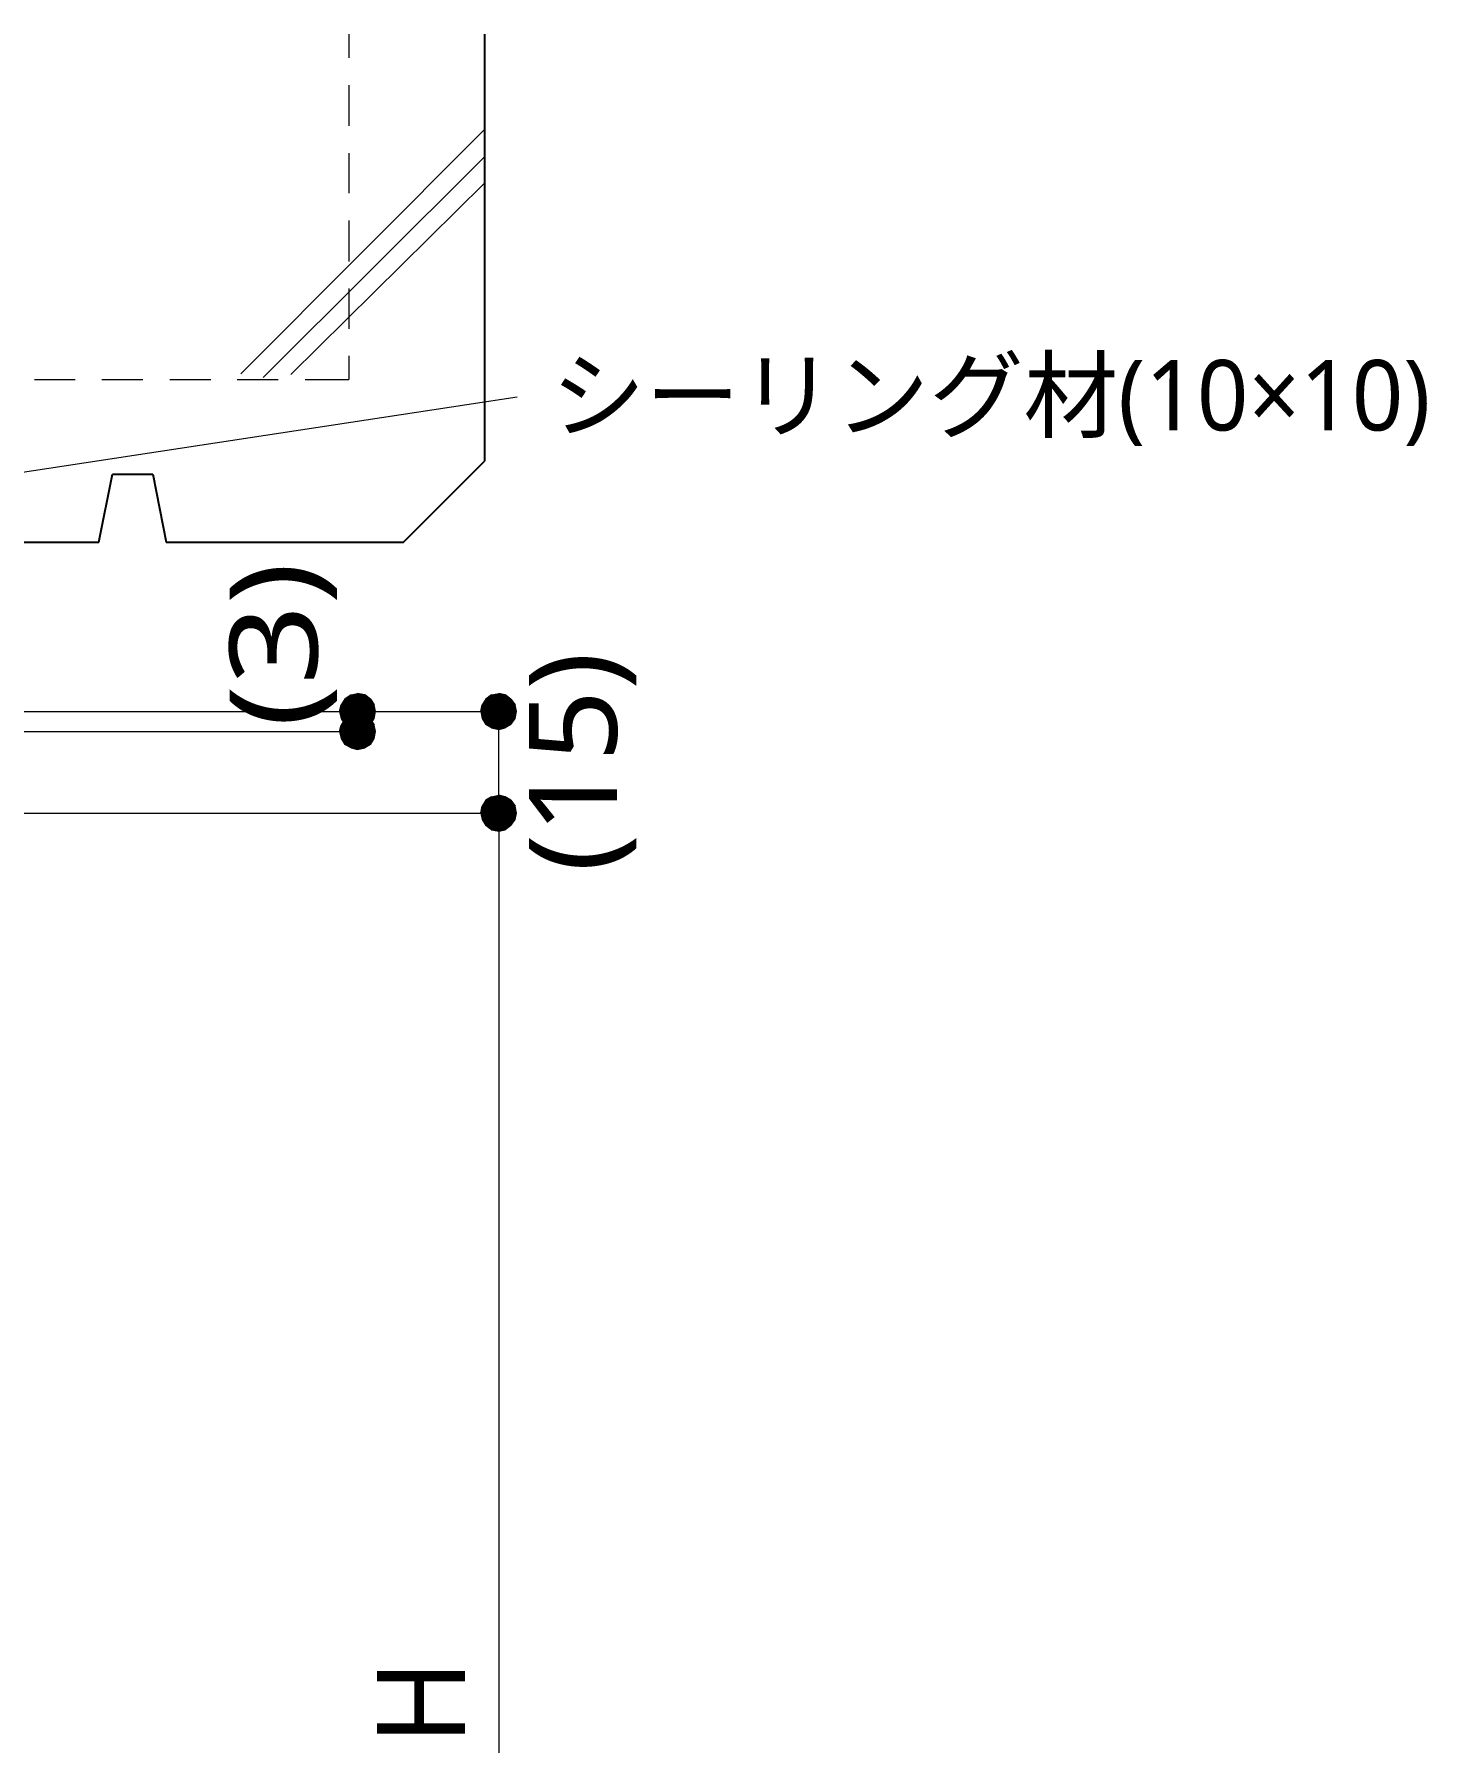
# Model space of a CAD drawing. Header units: millimetres. Extents: x 0 to 420, y 0 to 297.
# Drawn here: x 163.7 to 204.8, y 100.4 to 150.9 of the extents above; entities that cross this region are included whole.
import ezdxf
from ezdxf.enums import TextEntityAlignment as Align

# ---------------------------------------------------------------- set-up
doc = ezdxf.new("R2010")
doc.units = ezdxf.units.MM
doc.styles.add('kst32b', font='NotoSansJP-Variable.ttf')

msp = doc.modelspace()

# ---------------------------------------------------------------- hatches: boundary and pattern name
h = msp.add_hatch(color=7)
h.paths.add_polyline_path([(172.847, 131.212), (172.741, 131.043), (173.228, 130.852), (172.847, 131.212)])
h.paths.add_polyline_path([(172.741, 131.043), (173.228, 130.852), (172.699, 130.852), (172.741, 131.043)])
h.paths.add_polyline_path([(173.228, 130.852), (172.699, 130.852), (172.741, 130.641), (173.228, 130.852)])
h = msp.add_hatch(color=7)
h.paths.add_polyline_path([(173.44, 131.339), (173.228, 131.381), (173.228, 130.852), (173.44, 131.339)])
h.paths.add_polyline_path([(173.228, 131.381), (173.228, 130.852), (173.037, 131.339), (173.228, 131.381)])
h.paths.add_polyline_path([(173.228, 130.852), (173.037, 131.339), (172.847, 131.212), (173.228, 130.852)])
h = msp.add_hatch(color=7)
h.paths.add_polyline_path([(173.757, 130.852), (173.715, 131.043), (173.228, 130.852), (173.757, 130.852)])
h.paths.add_polyline_path([(173.715, 131.043), (173.228, 130.852), (173.609, 131.212), (173.715, 131.043)])
h.paths.add_polyline_path([(173.228, 130.852), (173.609, 131.212), (173.44, 131.339), (173.228, 130.852)])
h = msp.add_hatch(color=7)
h.paths.add_polyline_path([(177.017, 131.212), (176.911, 131.043), (177.398, 130.852), (177.017, 131.212)])
h.paths.add_polyline_path([(176.911, 131.043), (177.398, 130.852), (176.869, 130.852), (176.911, 131.043)])
h.paths.add_polyline_path([(177.398, 130.852), (176.869, 130.852), (176.911, 130.641), (177.398, 130.852)])
h = msp.add_hatch(color=7)
h.paths.add_polyline_path([(177.588, 131.339), (177.398, 131.381), (177.398, 130.852), (177.588, 131.339)])
h.paths.add_polyline_path([(177.398, 131.381), (177.398, 130.852), (177.186, 131.339), (177.398, 131.381)])
h.paths.add_polyline_path([(177.398, 130.852), (177.186, 131.339), (177.017, 131.212), (177.398, 130.852)])
h = msp.add_hatch(color=7)
h.paths.add_polyline_path([(177.927, 130.852), (177.885, 131.043), (177.398, 130.852), (177.927, 130.852)])
h.paths.add_polyline_path([(177.885, 131.043), (177.398, 130.852), (177.758, 131.212), (177.885, 131.043)])
h.paths.add_polyline_path([(177.398, 130.852), (177.758, 131.212), (177.588, 131.339), (177.398, 130.852)])
h = msp.add_hatch(color=7)
h.paths.add_polyline_path([(172.741, 130.641), (172.847, 130.471), (173.228, 130.852), (172.741, 130.641)])
h.paths.add_polyline_path([(172.847, 130.471), (173.228, 130.852), (173.037, 130.365), (172.847, 130.471)])
h.paths.add_polyline_path([(173.228, 130.852), (173.037, 130.365), (173.228, 130.323), (173.228, 130.852)])
h = msp.add_hatch(color=7)
h.paths.add_polyline_path([(173.44, 130.746), (173.228, 130.768), (173.228, 130.26), (173.44, 130.746)])
h.paths.add_polyline_path([(173.228, 130.768), (173.228, 130.26), (173.037, 130.746), (173.228, 130.768)])
h.paths.add_polyline_path([(173.228, 130.26), (173.037, 130.746), (172.847, 130.619), (173.228, 130.26)])
h = msp.add_hatch(color=7)
h.paths.add_polyline_path([(173.228, 130.323), (173.44, 130.365), (173.228, 130.852), (173.228, 130.323)])
h.paths.add_polyline_path([(173.44, 130.365), (173.228, 130.852), (173.609, 130.471), (173.44, 130.365)])
h.paths.add_polyline_path([(173.228, 130.852), (173.609, 130.471), (173.715, 130.641), (173.228, 130.852)])
for points in [[(173.715, 130.641), (173.757, 130.852), (173.228, 130.852), (173.715, 130.641)], [(177.885, 130.641), (177.927, 130.852), (177.398, 130.852), (177.885, 130.641)], [(173.715, 130.048), (173.757, 130.26), (173.228, 130.26), (173.715, 130.048)], [(177.885, 127.656), (177.927, 127.847), (177.398, 127.847), (177.885, 127.656)]]:
    msp.add_hatch(color=7).paths.add_polyline_path(points)
h = msp.add_hatch(color=7)
h.paths.add_polyline_path([(173.757, 130.26), (173.715, 130.45), (173.228, 130.26), (173.757, 130.26)])
h.paths.add_polyline_path([(173.715, 130.45), (173.228, 130.26), (173.609, 130.619), (173.715, 130.45)])
h.paths.add_polyline_path([(173.228, 130.26), (173.609, 130.619), (173.44, 130.746), (173.228, 130.26)])
h = msp.add_hatch(color=7)
h.paths.add_polyline_path([(176.911, 130.641), (177.017, 130.471), (177.398, 130.852), (176.911, 130.641)])
h.paths.add_polyline_path([(177.017, 130.471), (177.398, 130.852), (177.186, 130.365), (177.017, 130.471)])
h.paths.add_polyline_path([(177.398, 130.852), (177.186, 130.365), (177.398, 130.323), (177.398, 130.852)])
h = msp.add_hatch(color=7)
h.paths.add_polyline_path([(177.398, 130.323), (177.588, 130.365), (177.398, 130.852), (177.398, 130.323)])
h.paths.add_polyline_path([(177.588, 130.365), (177.398, 130.852), (177.758, 130.471), (177.588, 130.365)])
h.paths.add_polyline_path([(177.398, 130.852), (177.758, 130.471), (177.885, 130.641), (177.398, 130.852)])
h = msp.add_hatch(color=7)
h.paths.add_polyline_path([(172.847, 130.619), (172.741, 130.45), (173.228, 130.26), (172.847, 130.619)])
h.paths.add_polyline_path([(172.741, 130.45), (173.228, 130.26), (172.699, 130.26), (172.741, 130.45)])
h.paths.add_polyline_path([(173.228, 130.26), (172.699, 130.26), (172.741, 130.048), (173.228, 130.26)])
h = msp.add_hatch(color=7)
h.paths.add_polyline_path([(172.741, 130.048), (172.847, 129.879), (173.228, 130.26), (172.741, 130.048)])
h.paths.add_polyline_path([(172.847, 129.879), (173.228, 130.26), (173.037, 129.773), (172.847, 129.879)])
h.paths.add_polyline_path([(173.228, 130.26), (173.037, 129.773), (173.228, 129.73), (173.228, 130.26)])
h = msp.add_hatch(color=7)
h.paths.add_polyline_path([(173.228, 129.73), (173.44, 129.773), (173.228, 130.26), (173.228, 129.73)])
h.paths.add_polyline_path([(173.44, 129.773), (173.228, 130.26), (173.609, 129.879), (173.44, 129.773)])
h.paths.add_polyline_path([(173.228, 130.26), (173.609, 129.879), (173.715, 130.048), (173.228, 130.26)])
h = msp.add_hatch(color=7)
h.paths.add_polyline_path([(177.017, 128.228), (176.911, 128.058), (177.398, 127.847), (177.017, 128.228)])
h.paths.add_polyline_path([(176.911, 128.058), (177.398, 127.847), (176.869, 127.847), (176.911, 128.058)])
h.paths.add_polyline_path([(177.398, 127.847), (176.869, 127.847), (176.911, 127.656), (177.398, 127.847)])
h = msp.add_hatch(color=7)
h.paths.add_polyline_path([(177.588, 128.333), (177.398, 128.376), (177.398, 127.847), (177.588, 128.333)])
h.paths.add_polyline_path([(177.398, 128.376), (177.398, 127.847), (177.186, 128.333), (177.398, 128.376)])
h.paths.add_polyline_path([(177.398, 127.847), (177.186, 128.333), (177.017, 128.228), (177.398, 127.847)])
h = msp.add_hatch(color=7)
h.paths.add_polyline_path([(177.927, 127.847), (177.885, 128.058), (177.398, 127.847), (177.927, 127.847)])
h.paths.add_polyline_path([(177.885, 128.058), (177.398, 127.847), (177.758, 128.228), (177.885, 128.058)])
h.paths.add_polyline_path([(177.398, 127.847), (177.758, 128.228), (177.588, 128.333), (177.398, 127.847)])
h = msp.add_hatch(color=7)
h.paths.add_polyline_path([(176.911, 127.656), (177.017, 127.487), (177.398, 127.847), (176.911, 127.656)])
h.paths.add_polyline_path([(177.017, 127.487), (177.398, 127.847), (177.186, 127.36), (177.017, 127.487)])
h.paths.add_polyline_path([(177.398, 127.847), (177.186, 127.36), (177.398, 127.317), (177.398, 127.847)])
h = msp.add_hatch(color=7)
h.paths.add_polyline_path([(177.398, 127.317), (177.588, 127.36), (177.398, 127.847), (177.398, 127.317)])
h.paths.add_polyline_path([(177.588, 127.36), (177.398, 127.847), (177.758, 127.487), (177.588, 127.36)])
h.paths.add_polyline_path([(177.398, 127.847), (177.758, 127.487), (177.885, 127.656), (177.398, 127.847)])

# ---------------------------------------------------------------- linework, layer by layer
at = {"lineweight": 13}
for points in [[(172.974, 150.855), (172.974, 150.156)], [(172.974, 149.352), (172.974, 148.146)], [(169.778, 140.822), (176.975, 148.04)], [(170.434, 140.716), (176.975, 147.235)], [(172.974, 147.341), (172.974, 146.156)], [(171.26, 140.801), (176.975, 146.452)], [(172.974, 145.351), (172.974, 144.145)], [(172.974, 143.341), (172.974, 142.155)], [(172.974, 141.351), (172.974, 140.652)], [(163.682, 140.652), (164.888, 140.652)], [(165.671, 140.652), (166.878, 140.652)], [(167.682, 140.652), (168.889, 140.652)], [(169.672, 140.652), (170.879, 140.652)], [(171.683, 140.652), (172.974, 140.652)], [(156.654, 136.906), (177.948, 140.144)], [(162.899, 130.852), (177.398, 130.852)], [(173.228, 130.26), (173.228, 130.852)], [(177.398, 127.847), (177.398, 130.852)], [(157.014, 130.26), (173.228, 130.26)], [(157.014, 127.847), (177.398, 127.847)], [(177.398, 127.847), (177.398, 71.459)]]:
    msp.add_lwpolyline(points, dxfattribs=at)
at = {"lineweight": 25}
for points in [[(176.975, 150.855), (176.975, 138.239)], [(165.587, 135.848), (165.989, 137.858)], [(165.989, 137.858), (167.174, 137.858)], [(167.174, 137.858), (167.577, 135.848)], [(174.583, 135.848), (176.975, 138.239)], [(157.586, 135.848), (165.587, 135.848)], [(167.577, 135.848), (174.583, 135.848)]]:
    msp.add_lwpolyline(points, dxfattribs=at)
at = {"lineweight": 0}
for points in [[(172.847, 131.212), (172.741, 131.043), (173.228, 130.852)], [(173.228, 130.852), (173.037, 131.339), (172.847, 131.212)], [(173.228, 131.381), (173.228, 130.852), (173.037, 131.339)], [(173.44, 131.339), (173.228, 131.381), (173.228, 130.852)], [(173.228, 130.852), (173.609, 131.212), (173.44, 131.339)], [(173.715, 131.043), (173.228, 130.852), (173.609, 131.212)], [(177.017, 131.212), (176.911, 131.043), (177.398, 130.852)], [(177.398, 130.852), (177.186, 131.339), (177.017, 131.212)], [(177.398, 131.381), (177.398, 130.852), (177.186, 131.339)], [(177.588, 131.339), (177.398, 131.381), (177.398, 130.852)], [(177.398, 130.852), (177.758, 131.212), (177.588, 131.339)], [(177.885, 131.043), (177.398, 130.852), (177.758, 131.212)], [(172.741, 131.043), (173.228, 130.852), (172.699, 130.852)], [(173.228, 130.852), (172.699, 130.852), (172.741, 130.641)], [(172.741, 130.641), (172.847, 130.471), (173.228, 130.852)], [(172.847, 130.471), (173.228, 130.852), (173.037, 130.365)], [(173.228, 130.26), (173.037, 130.746), (172.847, 130.619)], [(173.228, 130.852), (173.037, 130.365), (173.228, 130.323)], [(173.228, 130.768), (173.228, 130.26), (173.037, 130.746)], [(173.757, 130.852), (173.715, 131.043), (173.228, 130.852)], [(173.228, 130.323), (173.44, 130.365), (173.228, 130.852)], [(173.44, 130.365), (173.228, 130.852), (173.609, 130.471)], [(173.228, 130.852), (173.609, 130.471), (173.715, 130.641)], [(173.715, 130.641), (173.757, 130.852), (173.228, 130.852)], [(173.44, 130.746), (173.228, 130.768), (173.228, 130.26)], [(173.228, 130.26), (173.609, 130.619), (173.44, 130.746)], [(176.911, 131.043), (177.398, 130.852), (176.869, 130.852)], [(177.398, 130.852), (176.869, 130.852), (176.911, 130.641)], [(176.911, 130.641), (177.017, 130.471), (177.398, 130.852)], [(177.017, 130.471), (177.398, 130.852), (177.186, 130.365)], [(177.398, 130.852), (177.186, 130.365), (177.398, 130.323)], [(177.927, 130.852), (177.885, 131.043), (177.398, 130.852)], [(177.398, 130.323), (177.588, 130.365), (177.398, 130.852)], [(177.588, 130.365), (177.398, 130.852), (177.758, 130.471)], [(177.398, 130.852), (177.758, 130.471), (177.885, 130.641)], [(177.885, 130.641), (177.927, 130.852), (177.398, 130.852)], [(172.741, 130.45), (173.228, 130.26), (172.699, 130.26)], [(173.228, 130.26), (172.699, 130.26), (172.741, 130.048)], [(172.847, 130.619), (172.741, 130.45), (173.228, 130.26)], [(172.741, 130.048), (172.847, 129.879), (173.228, 130.26)], [(172.847, 129.879), (173.228, 130.26), (173.037, 129.773)], [(173.228, 130.26), (173.037, 129.773), (173.228, 129.73)], [(173.715, 130.45), (173.228, 130.26), (173.609, 130.619)], [(173.757, 130.26), (173.715, 130.45), (173.228, 130.26)], [(173.228, 129.73), (173.44, 129.773), (173.228, 130.26)], [(173.44, 129.773), (173.228, 130.26), (173.609, 129.879)], [(173.228, 130.26), (173.609, 129.879), (173.715, 130.048)], [(173.715, 130.048), (173.757, 130.26), (173.228, 130.26)], [(177.017, 128.228), (176.911, 128.058), (177.398, 127.847)], [(177.398, 127.847), (177.186, 128.333), (177.017, 128.228)], [(177.398, 128.376), (177.398, 127.847), (177.186, 128.333)], [(177.588, 128.333), (177.398, 128.376), (177.398, 127.847)], [(177.398, 127.847), (177.758, 128.228), (177.588, 128.333)], [(177.885, 128.058), (177.398, 127.847), (177.758, 128.228)], [(176.911, 128.058), (177.398, 127.847), (176.869, 127.847)], [(177.398, 127.847), (176.869, 127.847), (176.911, 127.656)], [(176.911, 127.656), (177.017, 127.487), (177.398, 127.847)], [(177.017, 127.487), (177.398, 127.847), (177.186, 127.36)], [(177.398, 127.847), (177.186, 127.36), (177.398, 127.317)], [(177.927, 127.847), (177.885, 128.058), (177.398, 127.847)], [(177.398, 127.317), (177.588, 127.36), (177.398, 127.847)], [(177.588, 127.36), (177.398, 127.847), (177.758, 127.487)], [(177.398, 127.847), (177.758, 127.487), (177.885, 127.656)], [(177.885, 127.656), (177.927, 127.847), (177.398, 127.847)]]:
    msp.add_lwpolyline(points, close=True, dxfattribs=at)

# ---------------------------------------------------------------- texts
at = {"style": 'kst32b'}
for s, height, p, p2 in [('シーリング材(10×10)', 2.07913, (178.943, 139.15), (204.932, 139.15)), ('(3)', 2.5989, (172.043, 130.387), (172.043, 135.26)), ('(15)', 2.5989, (180.89, 126.111), (180.89, 132.608))]:
    msp.add_text(s, height=height, dxfattribs=at).set_placement(p, p2, align=Align.FIT)
msp.add_text('H', height=2.599, rotation=90, dxfattribs=at).set_placement((176.403, 100.33))

doc.saveas('drawing.dxf')
